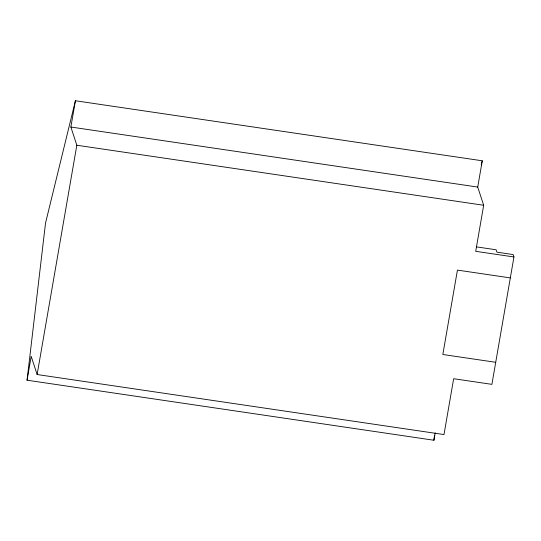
<?xml version="1.0" encoding="UTF-8"?>
<svg xmlns="http://www.w3.org/2000/svg" width="541" height="541" viewBox="0 0 541 541"><rect width="100%" height="100%" fill="white"/><g stroke="black" fill="none" stroke-linecap="round" stroke-linejoin="round"><path stroke-width="0.81" d="M27.05 380.208L45.532 223.041L75.415 100.754L482.274 160.792L477.723 187.064L483.674 205.269L475.708 251.322L513.95 256.968L491.904 384.353L453.656 378.714L443.992 434.565L37.133 374.534L31.182 356.323L27.05 380.208L433.909 440.246L435.187 432.834M433.909 440.246L434.497 435.228M37.133 374.534L76.822 145.238L70.871 127.027L75.415 100.754M481.267 164.89L482.274 160.792M70.871 127.027L477.723 187.064M76.822 145.238L483.674 205.269M476.58 246.892L496.111 249.773L496.895 252.167L513.166 254.574L513.95 256.968M510.325 277.905L457.436 270.101L442.829 354.497L495.718 362.301"/></g></svg>
